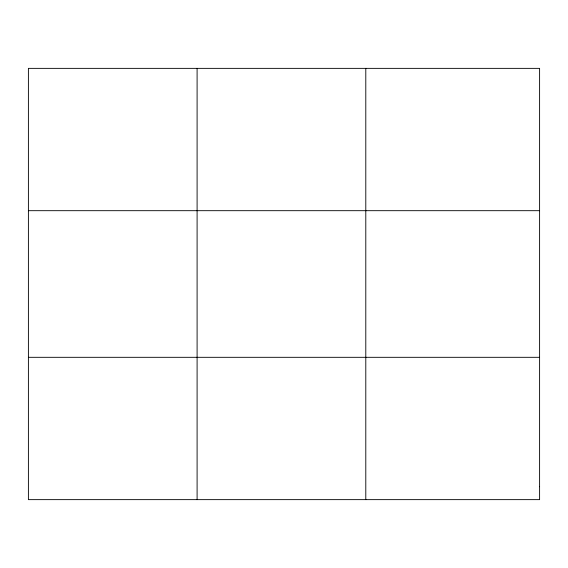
<?xml version="1.0" encoding="UTF-8"?>
<svg xmlns="http://www.w3.org/2000/svg" width="568" height="568" viewBox="0 0 568 568"><rect width="100%" height="100%" fill="white"/><g stroke="black" fill="none" stroke-linecap="round" stroke-linejoin="round"><path stroke-width="0.85" d="M197.096 68.366L197.096 499.634M365.792 68.366L365.792 499.634M28.4 210.685L539.6 210.685M28.4 357.315L539.6 357.315M539.6 486.698L539.6 499.634L28.4 499.634L28.4 68.366L539.6 68.366L539.6 486.698"/></g></svg>
